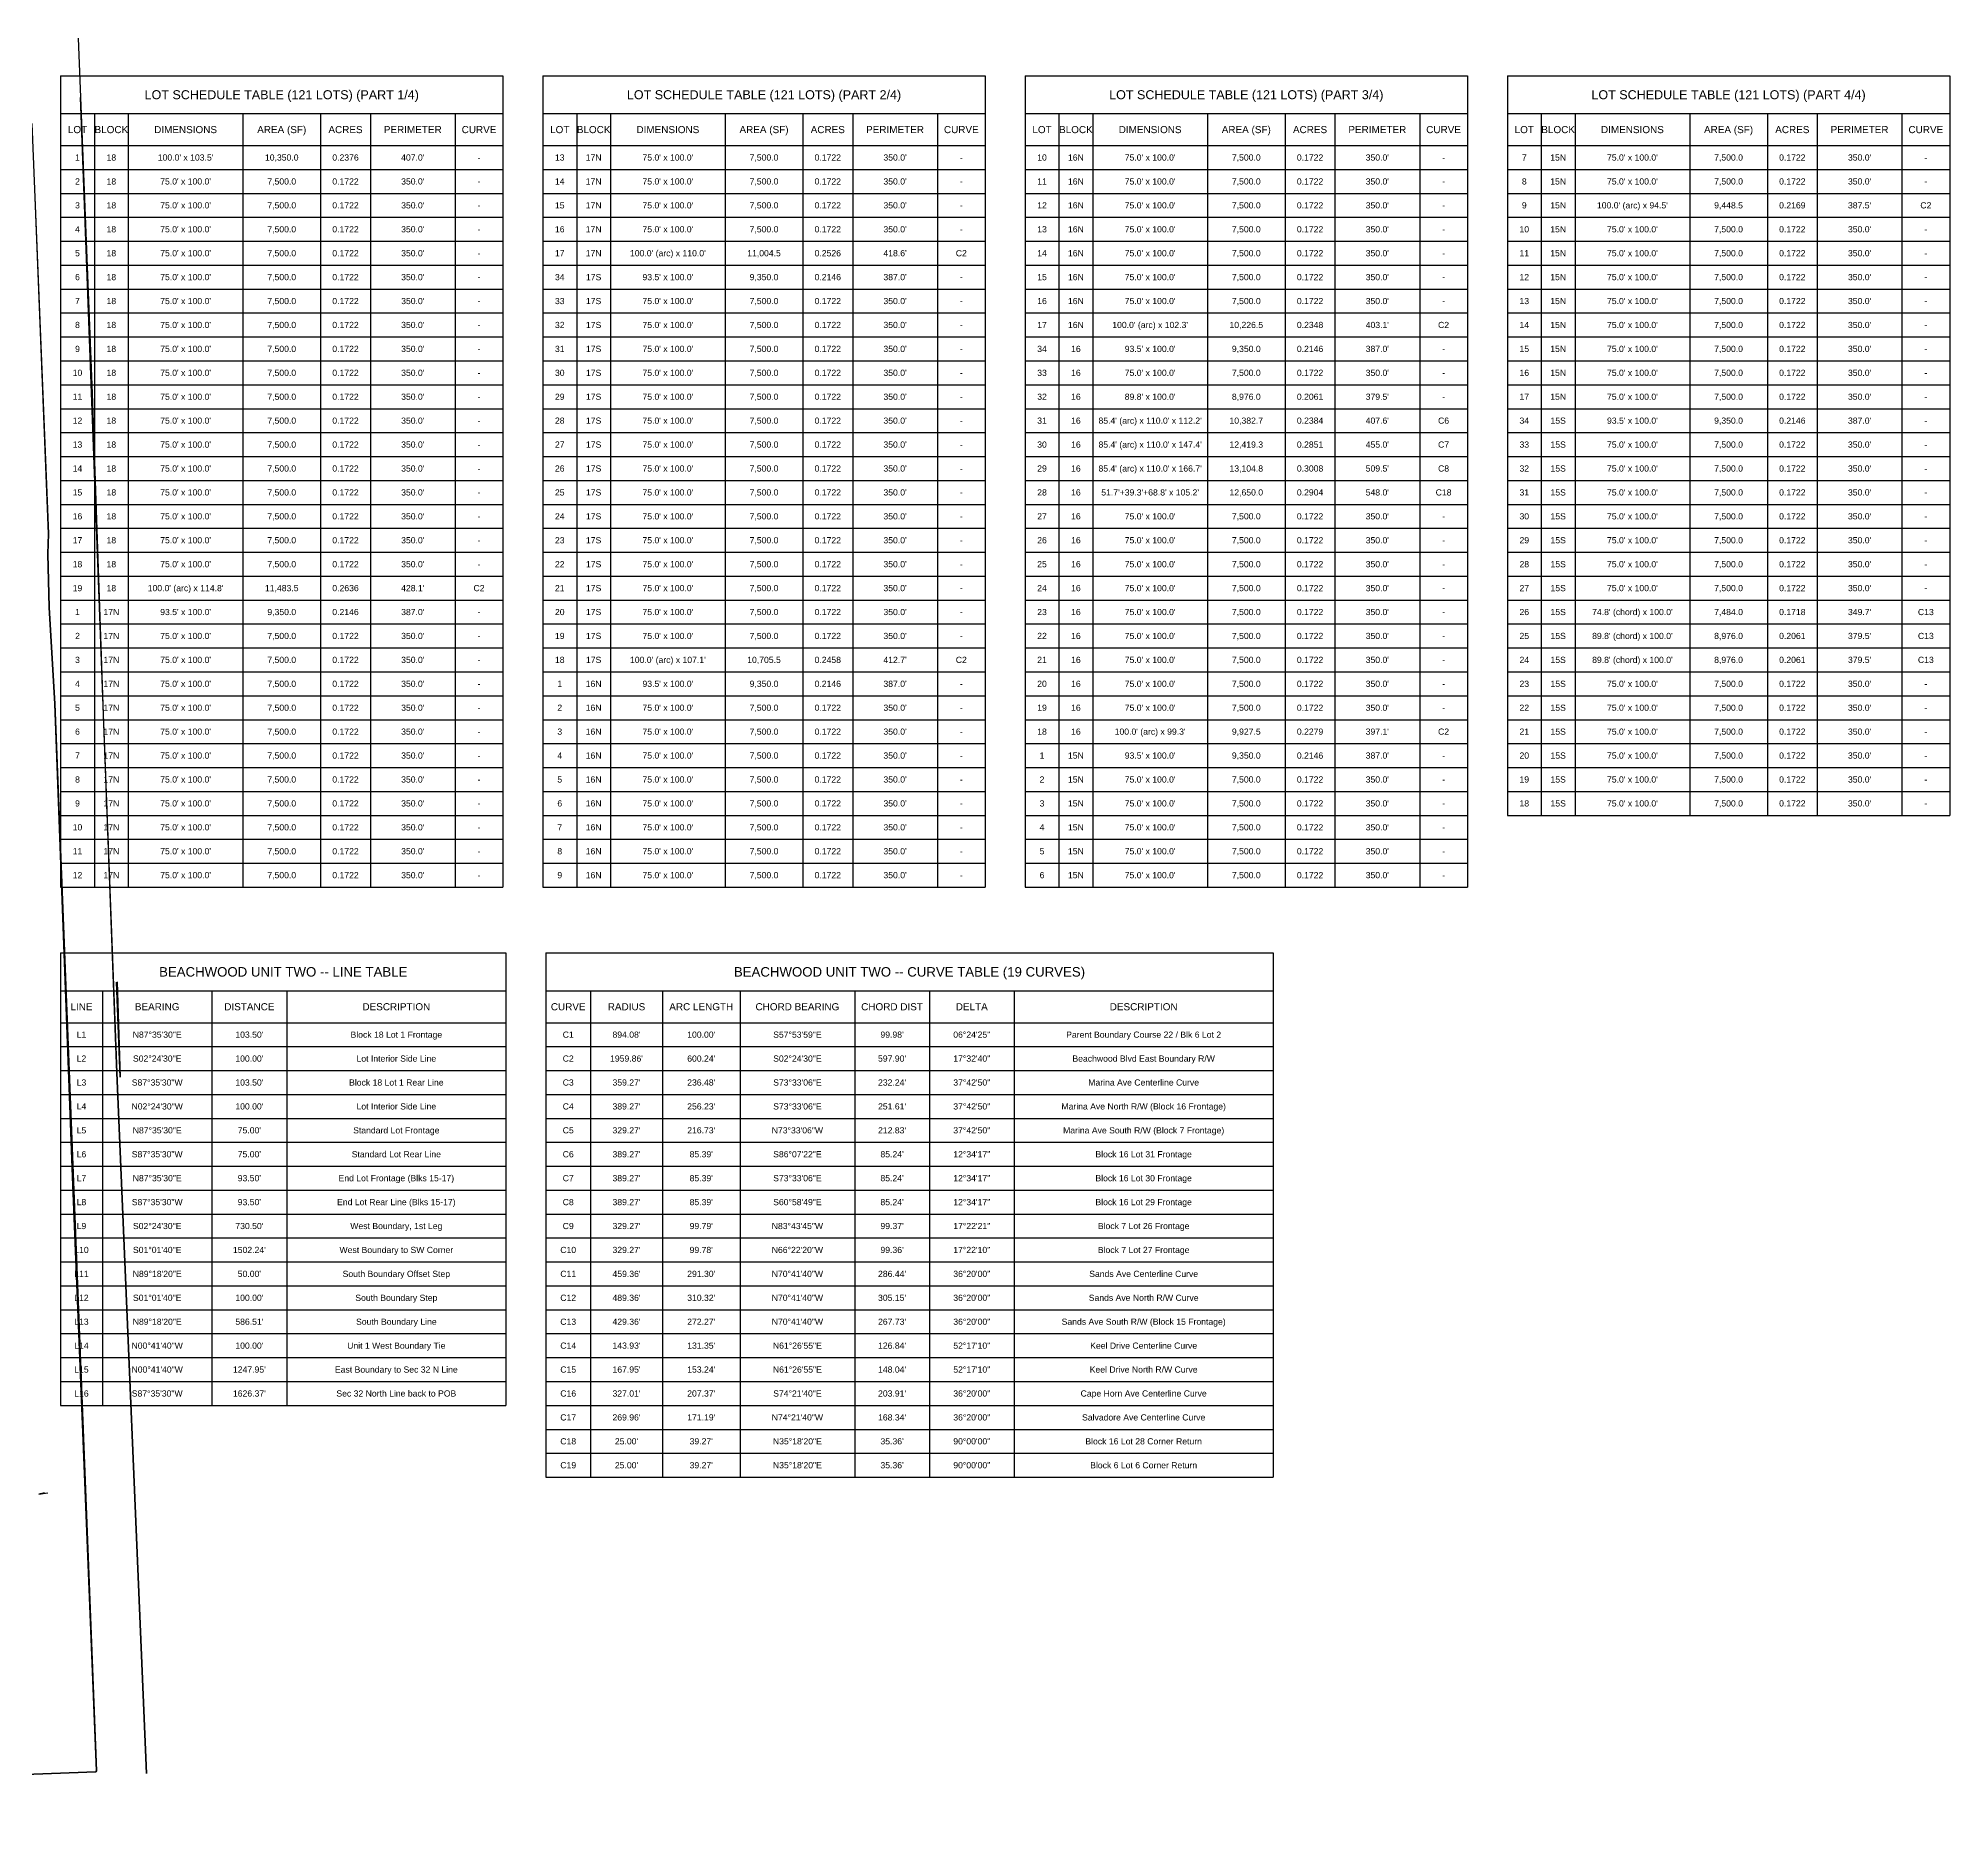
# Model space of a CAD drawing. Extents: x -824 to 3646, y -2354 to 474.
# Drawn here: x 1728 to 3646, y -1563 to 238 of the extents above; entities that cross this region are included whole.
import ezdxf
from ezdxf.enums import TextEntityAlignment as Align

# ---------------------------------------------------------------- set-up
doc = ezdxf.new("R2010")
doc.units = 0
for name, color, linetype in [('RASTER_VECTOR_LINEWORK', 5, 'CONTINUOUS'), ('TABLE_BORDER', 7, 'CONTINUOUS'), ('TABLE_HEADER', 2, 'CONTINUOUS'), ('TABLE_TEXT', 7, 'CONTINUOUS')]:
    doc.layers.add(name, color=color, linetype=linetype)
doc.styles.get("Standard").update_dxf_attribs({"font": 'Arial'})

msp = doc.modelspace()

# ---------------------------------------------------------------- linework, layer by layer
at = {"layer": 'RASTER_VECTOR_LINEWORK'}
for points in [[(1767.5941, 237.6477), (1781.8868, -118.6209), (1792.7062, -440.55), (1806.6498, -800.3325), (1836.3251, -1503.3261), (1806.6498, -800.3325), (1770.1426, 178.2767)], [(1721.2789, 152.1873), (1737.9487, -259.461), (1737.3086, -279.4819), (1738.6236, -333.4076), (1744.2749, -430.133), (1786.2193, -1500.4785), (1785.2643, -1501.5191), (161.4286, -1562.7229), (1785.2643, -1501.5191), (1786.2193, -1500.4785), (1762.1462, -904.7089), (1744.2749, -430.133), (1738.6236, -333.4076), (1737.3086, -279.4819), (1737.9487, -259.461), (1724.4698, 77.8488)], [(1806.7222, -708.8596), (1809.8361, -804.6942), (1806.2447, -709.3799)], [(1733.7718, -1221.8225), (1728.3265, -1223.0559), (1737.2642, -1221.6726)]]:
    msp.add_lwpolyline(points, dxfattribs=at)
at = {"layer": 'TABLE_BORDER'}
for p, q in [((1750, 200), (2194, 200)), ((1750, 200), (1750, -614)), ((2194, 200), (2194, -614)), ((2234, 200), (2678, 200)), ((2234, 200), (2234, -614)), ((2678, 200), (2678, -614)), ((2718, 200), (3162, 200)), ((2718, 200), (2718, -614)), ((3162, 200), (3162, -614)), ((3202, 200), (3646, 200)), ((3202, 200), (3202, -542)), ((3646, 200), (3646, -542)), ((1750, 162), (2194, 162)), ((1784, 162), (1784, 130)), ((1818, 162), (1818, 130)), ((1933, 162), (1933, 130)), ((2011, 162), (2011, 130)), ((2061, 162), (2061, 130)), ((2146, 162), (2146, 130)), ((2234, 162), (2678, 162)), ((2268, 162), (2268, 130)), ((2302, 162), (2302, 130)), ((2417, 162), (2417, 130)), ((2495, 162), (2495, 130)), ((2545, 162), (2545, 130)), ((2630, 162), (2630, 130)), ((2718, 162), (3162, 162)), ((2752, 162), (2752, 130)), ((2786, 162), (2786, 130)), ((2901, 162), (2901, 130)), ((2979, 162), (2979, 130)), ((3029, 162), (3029, 130)), ((3114, 162), (3114, 130)), ((3202, 162), (3646, 162)), ((3236, 162), (3236, 130)), ((3270, 162), (3270, 130)), ((3385, 162), (3385, 130)), ((3463, 162), (3463, 130)), ((3513, 162), (3513, 130)), ((3598, 162), (3598, 130)), ((1750, 130), (2194, 130)), ((1784, 130), (1784, -614)), ((1818, 130), (1818, -614)), ((1933, 130), (1933, -614)), ((2011, 130), (2011, -614)), ((2061, 130), (2061, -614)), ((2146, 130), (2146, -614)), ((2234, 130), (2678, 130)), ((2268, 130), (2268, -614)), ((2302, 130), (2302, -614)), ((2417, 130), (2417, -614)), ((2495, 130), (2495, -614)), ((2545, 130), (2545, -614)), ((2630, 130), (2630, -614)), ((2718, 130), (3162, 130)), ((2752, 130), (2752, -614)), ((2786, 130), (2786, -614)), ((2901, 130), (2901, -614)), ((2979, 130), (2979, -614)), ((3029, 130), (3029, -614)), ((3114, 130), (3114, -614)), ((3202, 130), (3646, 130)), ((3236, 130), (3236, -542)), ((3270, 130), (3270, -542)), ((3385, 130), (3385, -542)), ((3463, 130), (3463, -542)), ((3513, 130), (3513, -542)), ((3598, 130), (3598, -542)), ((1750, 106), (2194, 106)), ((2234, 106), (2678, 106)), ((2718, 106), (3162, 106)), ((3202, 106), (3646, 106)), ((1750, 82), (2194, 82)), ((2234, 82), (2678, 82)), ((2718, 82), (3162, 82)), ((3202, 82), (3646, 82)), ((1750, 58), (2194, 58)), ((2234, 58), (2678, 58)), ((2718, 58), (3162, 58)), ((3202, 58), (3646, 58)), ((1750, 34), (2194, 34)), ((2234, 34), (2678, 34)), ((2718, 34), (3162, 34)), ((3202, 34), (3646, 34)), ((1750, 10), (2194, 10)), ((2234, 10), (2678, 10)), ((2718, 10), (3162, 10)), ((3202, 10), (3646, 10)), ((1750, -14), (2194, -14)), ((2234, -14), (2678, -14)), ((2718, -14), (3162, -14)), ((3202, -14), (3646, -14)), ((1750, -38), (2194, -38)), ((2234, -38), (2678, -38)), ((2718, -38), (3162, -38)), ((3202, -38), (3646, -38)), ((1750, -62), (2194, -62)), ((2234, -62), (2678, -62)), ((2718, -62), (3162, -62)), ((3202, -62), (3646, -62)), ((1750, -86), (2194, -86)), ((2234, -86), (2678, -86)), ((2718, -86), (3162, -86)), ((3202, -86), (3646, -86)), ((1750, -110), (2194, -110)), ((2234, -110), (2678, -110)), ((2718, -110), (3162, -110)), ((3202, -110), (3646, -110)), ((1750, -134), (2194, -134)), ((2234, -134), (2678, -134)), ((2718, -134), (3162, -134)), ((3202, -134), (3646, -134)), ((1750, -158), (2194, -158)), ((2234, -158), (2678, -158)), ((2718, -158), (3162, -158)), ((3202, -158), (3646, -158)), ((1750, -182), (2194, -182)), ((2234, -182), (2678, -182)), ((2718, -182), (3162, -182)), ((3202, -182), (3646, -182)), ((1750, -206), (2194, -206)), ((2234, -206), (2678, -206)), ((2718, -206), (3162, -206)), ((3202, -206), (3646, -206)), ((1750, -230), (2194, -230)), ((2234, -230), (2678, -230)), ((2718, -230), (3162, -230)), ((3202, -230), (3646, -230)), ((1750, -254), (2194, -254)), ((2234, -254), (2678, -254)), ((2718, -254), (3162, -254)), ((3202, -254), (3646, -254)), ((1750, -278), (2194, -278)), ((2234, -278), (2678, -278)), ((2718, -278), (3162, -278)), ((3202, -278), (3646, -278)), ((1750, -302), (2194, -302)), ((2234, -302), (2678, -302)), ((2718, -302), (3162, -302)), ((3202, -302), (3646, -302)), ((1750, -326), (2194, -326)), ((2234, -326), (2678, -326)), ((2718, -326), (3162, -326)), ((3202, -326), (3646, -326)), ((1750, -350), (2194, -350)), ((2234, -350), (2678, -350)), ((2718, -350), (3162, -350)), ((3202, -350), (3646, -350)), ((1750, -374), (2194, -374)), ((2234, -374), (2678, -374)), ((2718, -374), (3162, -374)), ((3202, -374), (3646, -374)), ((1750, -398), (2194, -398)), ((2234, -398), (2678, -398)), ((2718, -398), (3162, -398)), ((3202, -398), (3646, -398)), ((1750, -422), (2194, -422)), ((2234, -422), (2678, -422)), ((2718, -422), (3162, -422)), ((3202, -422), (3646, -422)), ((1750, -446), (2194, -446)), ((2234, -446), (2678, -446)), ((2718, -446), (3162, -446)), ((3202, -446), (3646, -446)), ((1750, -470), (2194, -470)), ((2234, -470), (2678, -470)), ((2718, -470), (3162, -470)), ((3202, -470), (3646, -470)), ((1750, -494), (2194, -494)), ((2234, -494), (2678, -494)), ((2718, -494), (3162, -494)), ((3202, -494), (3646, -494)), ((1750, -518), (2194, -518)), ((2234, -518), (2678, -518)), ((2718, -518), (3162, -518)), ((3202, -518), (3646, -518)), ((1750, -542), (2194, -542)), ((2234, -542), (2678, -542)), ((2718, -542), (3162, -542)), ((3202, -542), (3646, -542)), ((3202, -542), (3646, -542)), ((1750, -566), (2194, -566)), ((2234, -566), (2678, -566)), ((2718, -566), (3162, -566)), ((1750, -590), (2194, -590)), ((2234, -590), (2678, -590)), ((2718, -590), (3162, -590)), ((1750, -614), (2194, -614)), ((1750, -614), (2194, -614)), ((2234, -614), (2678, -614)), ((2234, -614), (2678, -614)), ((2718, -614), (3162, -614)), ((2718, -614), (3162, -614)), ((1750, -680), (2197, -680)), ((1750, -680), (1750, -1134)), ((2197, -680), (2197, -1134)), ((2237, -680), (2967, -680)), ((2237, -680), (2237, -1206)), ((2967, -680), (2967, -1206)), ((1750, -718), (2197, -718)), ((1792, -718), (1792, -750)), ((1902, -718), (1902, -750)), ((1977, -718), (1977, -750)), ((2237, -718), (2967, -718)), ((2282, -718), (2282, -750)), ((2354, -718), (2354, -750)), ((2432, -718), (2432, -750)), ((2547, -718), (2547, -750)), ((2622, -718), (2622, -750)), ((2707, -718), (2707, -750)), ((1750, -750), (2197, -750)), ((1792, -750), (1792, -1134)), ((1902, -750), (1902, -1134)), ((1977, -750), (1977, -1134)), ((2237, -750), (2967, -750)), ((2282, -750), (2282, -1206)), ((2354, -750), (2354, -1206)), ((2432, -750), (2432, -1206)), ((2547, -750), (2547, -1206)), ((2622, -750), (2622, -1206)), ((2707, -750), (2707, -1206)), ((1750, -774), (2197, -774)), ((2237, -774), (2967, -774)), ((1750, -798), (2197, -798)), ((2237, -798), (2967, -798)), ((1750, -822), (2197, -822)), ((2237, -822), (2967, -822)), ((1750, -846), (2197, -846)), ((2237, -846), (2967, -846)), ((1750, -870), (2197, -870)), ((2237, -870), (2967, -870)), ((1750, -894), (2197, -894)), ((2237, -894), (2967, -894)), ((1750, -918), (2197, -918)), ((2237, -918), (2967, -918)), ((1750, -942), (2197, -942)), ((2237, -942), (2967, -942)), ((1750, -966), (2197, -966)), ((2237, -966), (2967, -966)), ((1750, -990), (2197, -990)), ((2237, -990), (2967, -990)), ((1750, -1014), (2197, -1014)), ((2237, -1014), (2967, -1014)), ((1750, -1038), (2197, -1038)), ((2237, -1038), (2967, -1038)), ((1750, -1062), (2197, -1062)), ((2237, -1062), (2967, -1062)), ((1750, -1086), (2197, -1086)), ((2237, -1086), (2967, -1086)), ((1750, -1110), (2197, -1110)), ((2237, -1110), (2967, -1110)), ((1750, -1134), (2197, -1134)), ((1750, -1134), (2197, -1134)), ((2237, -1134), (2967, -1134)), ((2237, -1158), (2967, -1158)), ((2237, -1182), (2967, -1182)), ((2237, -1206), (2967, -1206)), ((2237, -1206), (2967, -1206))]:
    msp.add_line(p, q, dxfattribs=at)

# ---------------------------------------------------------------- texts
at = {"layer": 'TABLE_HEADER'}
for s, height, p in [('LOT SCHEDULE TABLE (121 LOTS) (PART 1/4)', 9, (1972, 181)), ('LOT SCHEDULE TABLE (121 LOTS) (PART 2/4)', 9, (2456, 181)), ('LOT SCHEDULE TABLE (121 LOTS) (PART 3/4)', 9, (2940, 181)), ('LOT SCHEDULE TABLE (121 LOTS) (PART 4/4)', 9, (3424, 181)), ('LOT', 7.13, (1767, 146)), ('BLOCK', 7.13, (1801, 146)), ('DIMENSIONS', 7.13, (1875.5, 146)), ('AREA (SF)', 7.13, (1972, 146)), ('ACRES', 7.13, (2036, 146)), ('PERIMETER', 7.13, (2103.5, 146)), ('CURVE', 7.13, (2170, 146)), ('LOT', 7.13, (2251, 146)), ('BLOCK', 7.13, (2285, 146)), ('DIMENSIONS', 7.13, (2359.5, 146)), ('AREA (SF)', 7.13, (2456, 146)), ('ACRES', 7.13, (2520, 146)), ('PERIMETER', 7.13, (2587.5, 146)), ('CURVE', 7.13, (2654, 146)), ('LOT', 7.13, (2735, 146)), ('BLOCK', 7.13, (2769, 146)), ('DIMENSIONS', 7.13, (2843.5, 146)), ('AREA (SF)', 7.13, (2940, 146)), ('ACRES', 7.13, (3004, 146)), ('PERIMETER', 7.13, (3071.5, 146)), ('CURVE', 7.13, (3138, 146)), ('LOT', 7.13, (3219, 146)), ('BLOCK', 7.13, (3253, 146)), ('DIMENSIONS', 7.13, (3327.5, 146)), ('AREA (SF)', 7.13, (3424, 146)), ('ACRES', 7.13, (3488, 146)), ('PERIMETER', 7.13, (3555.5, 146)), ('CURVE', 7.13, (3622, 146)), ('BEACHWOOD UNIT TWO -- LINE TABLE', 9.5, (1973.5, -699)), ('BEACHWOOD UNIT TWO -- CURVE TABLE (19 CURVES)', 9.5, (2602, -699)), ('LINE', 7.13, (1771, -734)), ('BEARING', 7.13, (1847, -734)), ('DISTANCE', 7.13, (1939.5, -734)), ('DESCRIPTION', 7.13, (2087, -734)), ('CURVE', 7.13, (2259.5, -734)), ('RADIUS', 7.13, (2318, -734)), ('ARC LENGTH', 7.13, (2393, -734)), ('CHORD BEARING', 7.13, (2489.5, -734)), ('CHORD DIST', 7.13, (2584.5, -734)), ('DELTA', 7.13, (2664.5, -734)), ('DESCRIPTION', 7.13, (2837, -734))]:
    msp.add_text(s, height=height, dxfattribs=at).set_placement(p, align=Align.MIDDLE_CENTER)
at = {"layer": 'TABLE_TEXT'}
for s, p in [('1', (1767, 118)), ('18', (1801, 118)), ("100.0' x 103.5'", (1875.5, 118)), ('10,350.0', (1972, 118)), ('0.2376', (2036, 118)), ("407.0'", (2103.5, 118)), ('-', (2170, 118)), ('13', (2251, 118)), ('17N', (2285, 118)), ("75.0' x 100.0'", (2359.5, 118)), ('7,500.0', (2456, 118)), ('0.1722', (2520, 118)), ("350.0'", (2587.5, 118)), ('-', (2654, 118)), ('10', (2735, 118)), ('16N', (2769, 118)), ("75.0' x 100.0'", (2843.5, 118)), ('7,500.0', (2940, 118)), ('0.1722', (3004, 118)), ("350.0'", (3071.5, 118)), ('-', (3138, 118)), ('7', (3219, 118)), ('15N', (3253, 118)), ("75.0' x 100.0'", (3327.5, 118)), ('7,500.0', (3424, 118)), ('0.1722', (3488, 118)), ("350.0'", (3555.5, 118)), ('-', (3622, 118)), ('2', (1767, 94)), ('18', (1801, 94)), ("75.0' x 100.0'", (1875.5, 94)), ('7,500.0', (1972, 94)), ('0.1722', (2036, 94)), ("350.0'", (2103.5, 94)), ('14', (2251, 94)), ('17N', (2285, 94)), ("75.0' x 100.0'", (2359.5, 94)), ('7,500.0', (2456, 94)), ('0.1722', (2520, 94)), ("350.0'", (2587.5, 94)), ('11', (2735, 94)), ('16N', (2769, 94)), ("75.0' x 100.0'", (2843.5, 94)), ('7,500.0', (2940, 94)), ('0.1722', (3004, 94)), ("350.0'", (3071.5, 94)), ('8', (3219, 94)), ('15N', (3253, 94)), ("75.0' x 100.0'", (3327.5, 94)), ('7,500.0', (3424, 94)), ('0.1722', (3488, 94)), ("350.0'", (3555.5, 94)), ('-', (2170, 94)), ('-', (2654, 94)), ('-', (3138, 94)), ('-', (3622, 94)), ('3', (1767, 70)), ('18', (1801, 70)), ("75.0' x 100.0'", (1875.5, 70)), ('7,500.0', (1972, 70)), ('0.1722', (2036, 70)), ("350.0'", (2103.5, 70)), ('-', (2170, 70)), ('15', (2251, 70)), ('17N', (2285, 70)), ("75.0' x 100.0'", (2359.5, 70)), ('7,500.0', (2456, 70)), ('0.1722', (2520, 70)), ("350.0'", (2587.5, 70)), ('-', (2654, 70)), ('12', (2735, 70)), ('16N', (2769, 70)), ("75.0' x 100.0'", (2843.5, 70)), ('7,500.0', (2940, 70)), ('0.1722', (3004, 70)), ("350.0'", (3071.5, 70)), ('-', (3138, 70)), ('9', (3219, 70)), ('15N', (3253, 70)), ("100.0' (arc) x 94.5'", (3327.5, 70)), ('9,448.5', (3424, 70)), ('0.2169', (3488, 70)), ("387.5'", (3555.5, 70)), ('C2', (3622, 70)), ('4', (1767, 46)), ('18', (1801, 46)), ("75.0' x 100.0'", (1875.5, 46)), ('7,500.0', (1972, 46)), ('0.1722', (2036, 46)), ("350.0'", (2103.5, 46)), ('-', (2170, 46)), ('16', (2251, 46)), ('17N', (2285, 46)), ("75.0' x 100.0'", (2359.5, 46)), ('7,500.0', (2456, 46)), ('0.1722', (2520, 46)), ("350.0'", (2587.5, 46)), ('-', (2654, 46)), ('13', (2735, 46)), ('16N', (2769, 46)), ("75.0' x 100.0'", (2843.5, 46)), ('7,500.0', (2940, 46)), ('0.1722', (3004, 46)), ("350.0'", (3071.5, 46)), ('-', (3138, 46)), ('10', (3219, 46)), ('15N', (3253, 46)), ("75.0' x 100.0'", (3327.5, 46)), ('7,500.0', (3424, 46)), ('0.1722', (3488, 46)), ("350.0'", (3555.5, 46)), ('-', (3622, 46)), ('5', (1767, 22)), ('18', (1801, 22)), ("75.0' x 100.0'", (1875.5, 22)), ('7,500.0', (1972, 22)), ('0.1722', (2036, 22)), ("350.0'", (2103.5, 22)), ('-', (2170, 22)), ('17', (2251, 22)), ('17N', (2285, 22)), ("100.0' (arc) x 110.0'", (2359.5, 22)), ('11,004.5', (2456, 22)), ('0.2526', (2520, 22)), ("418.6'", (2587.5, 22)), ('C2', (2654, 22)), ('14', (2735, 22)), ('16N', (2769, 22)), ("75.0' x 100.0'", (2843.5, 22)), ('7,500.0', (2940, 22)), ('0.1722', (3004, 22)), ("350.0'", (3071.5, 22)), ('-', (3138, 22)), ('11', (3219, 22)), ('15N', (3253, 22)), ("75.0' x 100.0'", (3327.5, 22)), ('7,500.0', (3424, 22)), ('0.1722', (3488, 22)), ("350.0'", (3555.5, 22)), ('-', (3622, 22)), ('6', (1767, -2)), ('18', (1801, -2)), ("75.0' x 100.0'", (1875.5, -2)), ('7,500.0', (1972, -2)), ('0.1722', (2036, -2)), ("350.0'", (2103.5, -2)), ('34', (2251, -2)), ('17S', (2285, -2)), ("93.5' x 100.0'", (2359.5, -2)), ('9,350.0', (2456, -2)), ('0.2146', (2520, -2)), ("387.0'", (2587.5, -2)), ('15', (2735, -2)), ('16N', (2769, -2)), ("75.0' x 100.0'", (2843.5, -2)), ('7,500.0', (2940, -2)), ('0.1722', (3004, -2)), ("350.0'", (3071.5, -2)), ('12', (3219, -2)), ('15N', (3253, -2)), ("75.0' x 100.0'", (3327.5, -2)), ('7,500.0', (3424, -2)), ('0.1722', (3488, -2)), ("350.0'", (3555.5, -2)), ('-', (2170, -2)), ('-', (2654, -2)), ('-', (3138, -2)), ('-', (3622, -2)), ('7', (1767, -26)), ('18', (1801, -26)), ("75.0' x 100.0'", (1875.5, -26)), ('7,500.0', (1972, -26)), ('0.1722', (2036, -26)), ("350.0'", (2103.5, -26)), ('-', (2170, -26)), ('33', (2251, -26)), ('17S', (2285, -26)), ("75.0' x 100.0'", (2359.5, -26)), ('7,500.0', (2456, -26)), ('0.1722', (2520, -26)), ("350.0'", (2587.5, -26)), ('-', (2654, -26)), ('16', (2735, -26)), ('16N', (2769, -26)), ("75.0' x 100.0'", (2843.5, -26)), ('7,500.0', (2940, -26)), ('0.1722', (3004, -26)), ("350.0'", (3071.5, -26)), ('-', (3138, -26)), ('13', (3219, -26)), ('15N', (3253, -26)), ("75.0' x 100.0'", (3327.5, -26)), ('7,500.0', (3424, -26)), ('0.1722', (3488, -26)), ("350.0'", (3555.5, -26)), ('-', (3622, -26)), ('8', (1767, -50)), ('18', (1801, -50)), ("75.0' x 100.0'", (1875.5, -50)), ('7,500.0', (1972, -50)), ('0.1722', (2036, -50)), ("350.0'", (2103.5, -50)), ('-', (2170, -50)), ('32', (2251, -50)), ('17S', (2285, -50)), ("75.0' x 100.0'", (2359.5, -50)), ('7,500.0', (2456, -50)), ('0.1722', (2520, -50)), ("350.0'", (2587.5, -50)), ('-', (2654, -50)), ('17', (2735, -50)), ('16N', (2769, -50)), ("100.0' (arc) x 102.3'", (2843.5, -50)), ('10,226.5', (2940, -50)), ('0.2348', (3004, -50)), ("403.1'", (3071.5, -50)), ('C2', (3138, -50)), ('14', (3219, -50)), ('15N', (3253, -50)), ("75.0' x 100.0'", (3327.5, -50)), ('7,500.0', (3424, -50)), ('0.1722', (3488, -50)), ("350.0'", (3555.5, -50)), ('-', (3622, -50)), ('9', (1767, -74)), ('18', (1801, -74)), ("75.0' x 100.0'", (1875.5, -74)), ('7,500.0', (1972, -74)), ('0.1722', (2036, -74)), ("350.0'", (2103.5, -74)), ('-', (2170, -74)), ('31', (2251, -74)), ('17S', (2285, -74)), ("75.0' x 100.0'", (2359.5, -74)), ('7,500.0', (2456, -74)), ('0.1722', (2520, -74)), ("350.0'", (2587.5, -74)), ('-', (2654, -74)), ('34', (2735, -74)), ('16', (2769, -74)), ("93.5' x 100.0'", (2843.5, -74)), ('9,350.0', (2940, -74)), ('0.2146', (3004, -74)), ("387.0'", (3071.5, -74)), ('-', (3138, -74)), ('15', (3219, -74)), ('15N', (3253, -74)), ("75.0' x 100.0'", (3327.5, -74)), ('7,500.0', (3424, -74)), ('0.1722', (3488, -74)), ("350.0'", (3555.5, -74)), ('-', (3622, -74)), ('10', (1767, -98)), ('18', (1801, -98)), ("75.0' x 100.0'", (1875.5, -98)), ('7,500.0', (1972, -98)), ('0.1722', (2036, -98)), ("350.0'", (2103.5, -98)), ('30', (2251, -98)), ('17S', (2285, -98)), ("75.0' x 100.0'", (2359.5, -98)), ('7,500.0', (2456, -98)), ('0.1722', (2520, -98)), ("350.0'", (2587.5, -98)), ('33', (2735, -98)), ('16', (2769, -98)), ("75.0' x 100.0'", (2843.5, -98)), ('7,500.0', (2940, -98)), ('0.1722', (3004, -98)), ("350.0'", (3071.5, -98)), ('16', (3219, -98)), ('15N', (3253, -98)), ("75.0' x 100.0'", (3327.5, -98)), ('7,500.0', (3424, -98)), ('0.1722', (3488, -98)), ("350.0'", (3555.5, -98)), ('-', (2170, -98)), ('-', (2654, -98)), ('-', (3138, -98)), ('-', (3622, -98)), ('11', (1767, -122)), ('18', (1801, -122)), ("75.0' x 100.0'", (1875.5, -122)), ('7,500.0', (1972, -122)), ('0.1722', (2036, -122)), ("350.0'", (2103.5, -122)), ('-', (2170, -122)), ('29', (2251, -122)), ('17S', (2285, -122)), ("75.0' x 100.0'", (2359.5, -122)), ('7,500.0', (2456, -122)), ('0.1722', (2520, -122)), ("350.0'", (2587.5, -122)), ('-', (2654, -122)), ('32', (2735, -122)), ('16', (2769, -122)), ("89.8' x 100.0'", (2843.5, -122)), ('8,976.0', (2940, -122)), ('0.2061', (3004, -122)), ("379.5'", (3071.5, -122)), ('-', (3138, -122)), ('17', (3219, -122)), ('15N', (3253, -122)), ("75.0' x 100.0'", (3327.5, -122)), ('7,500.0', (3424, -122)), ('0.1722', (3488, -122)), ("350.0'", (3555.5, -122)), ('-', (3622, -122)), ('12', (1767, -146)), ('18', (1801, -146)), ("75.0' x 100.0'", (1875.5, -146)), ('7,500.0', (1972, -146)), ('0.1722', (2036, -146)), ("350.0'", (2103.5, -146)), ('-', (2170, -146)), ('28', (2251, -146)), ('17S', (2285, -146)), ("75.0' x 100.0'", (2359.5, -146)), ('7,500.0', (2456, -146)), ('0.1722', (2520, -146)), ("350.0'", (2587.5, -146)), ('-', (2654, -146)), ('31', (2735, -146)), ('16', (2769, -146)), ("85.4' (arc) x 110.0' x 112.2'", (2843.5, -146)), ('10,382.7', (2940, -146)), ('0.2384', (3004, -146)), ("407.6'", (3071.5, -146)), ('C6', (3138, -146)), ('34', (3219, -146)), ('15S', (3253, -146)), ("93.5' x 100.0'", (3327.5, -146)), ('9,350.0', (3424, -146)), ('0.2146', (3488, -146)), ("387.0'", (3555.5, -146)), ('-', (3622, -146)), ('13', (1767, -170)), ('18', (1801, -170)), ("75.0' x 100.0'", (1875.5, -170)), ('7,500.0', (1972, -170)), ('0.1722', (2036, -170)), ("350.0'", (2103.5, -170)), ('-', (2170, -170)), ('27', (2251, -170)), ('17S', (2285, -170)), ("75.0' x 100.0'", (2359.5, -170)), ('7,500.0', (2456, -170)), ('0.1722', (2520, -170)), ("350.0'", (2587.5, -170)), ('-', (2654, -170)), ('30', (2735, -170)), ('16', (2769, -170)), ("85.4' (arc) x 110.0' x 147.4'", (2843.5, -170)), ('12,419.3', (2940, -170)), ('0.2851', (3004, -170)), ("455.0'", (3071.5, -170)), ('C7', (3138, -170)), ('33', (3219, -170)), ('15S', (3253, -170)), ("75.0' x 100.0'", (3327.5, -170)), ('7,500.0', (3424, -170)), ('0.1722', (3488, -170)), ("350.0'", (3555.5, -170)), ('-', (3622, -170)), ('14', (1767, -194)), ('18', (1801, -194)), ("75.0' x 100.0'", (1875.5, -194)), ('7,500.0', (1972, -194)), ('0.1722', (2036, -194)), ("350.0'", (2103.5, -194)), ('26', (2251, -194)), ('17S', (2285, -194)), ("75.0' x 100.0'", (2359.5, -194)), ('7,500.0', (2456, -194)), ('0.1722', (2520, -194)), ("350.0'", (2587.5, -194)), ('29', (2735, -194)), ('16', (2769, -194)), ("85.4' (arc) x 110.0' x 166.7'", (2843.5, -194)), ('13,104.8', (2940, -194)), ('0.3008', (3004, -194)), ("509.5'", (3071.5, -194)), ('C8', (3138, -194)), ('32', (3219, -194)), ('15S', (3253, -194)), ("75.0' x 100.0'", (3327.5, -194)), ('7,500.0', (3424, -194)), ('0.1722', (3488, -194)), ("350.0'", (3555.5, -194)), ('-', (2170, -194)), ('-', (2654, -194)), ('-', (3622, -194)), ('15', (1767, -218)), ('18', (1801, -218)), ("75.0' x 100.0'", (1875.5, -218)), ('7,500.0', (1972, -218)), ('0.1722', (2036, -218)), ("350.0'", (2103.5, -218)), ('-', (2170, -218)), ('25', (2251, -218)), ('17S', (2285, -218)), ("75.0' x 100.0'", (2359.5, -218)), ('7,500.0', (2456, -218)), ('0.1722', (2520, -218)), ("350.0'", (2587.5, -218)), ('-', (2654, -218)), ('28', (2735, -218)), ('16', (2769, -218)), ("51.7'+39.3'+68.8' x 105.2'", (2843.5, -218)), ('12,650.0', (2940, -218)), ('0.2904', (3004, -218)), ("548.0'", (3071.5, -218)), ('C18', (3138, -218)), ('31', (3219, -218)), ('15S', (3253, -218)), ("75.0' x 100.0'", (3327.5, -218)), ('7,500.0', (3424, -218)), ('0.1722', (3488, -218)), ("350.0'", (3555.5, -218)), ('-', (3622, -218)), ('16', (1767, -242)), ('18', (1801, -242)), ("75.0' x 100.0'", (1875.5, -242)), ('7,500.0', (1972, -242)), ('0.1722', (2036, -242)), ("350.0'", (2103.5, -242)), ('-', (2170, -242)), ('24', (2251, -242)), ('17S', (2285, -242)), ("75.0' x 100.0'", (2359.5, -242)), ('7,500.0', (2456, -242)), ('0.1722', (2520, -242)), ("350.0'", (2587.5, -242)), ('-', (2654, -242)), ('27', (2735, -242)), ('16', (2769, -242)), ("75.0' x 100.0'", (2843.5, -242)), ('7,500.0', (2940, -242)), ('0.1722', (3004, -242)), ("350.0'", (3071.5, -242)), ('-', (3138, -242)), ('30', (3219, -242)), ('15S', (3253, -242)), ("75.0' x 100.0'", (3327.5, -242)), ('7,500.0', (3424, -242)), ('0.1722', (3488, -242)), ("350.0'", (3555.5, -242)), ('-', (3622, -242)), ('17', (1767, -266)), ('18', (1801, -266)), ("75.0' x 100.0'", (1875.5, -266)), ('7,500.0', (1972, -266)), ('0.1722', (2036, -266)), ("350.0'", (2103.5, -266)), ('-', (2170, -266)), ('23', (2251, -266)), ('17S', (2285, -266)), ("75.0' x 100.0'", (2359.5, -266)), ('7,500.0', (2456, -266)), ('0.1722', (2520, -266)), ("350.0'", (2587.5, -266)), ('-', (2654, -266)), ('26', (2735, -266)), ('16', (2769, -266)), ("75.0' x 100.0'", (2843.5, -266)), ('7,500.0', (2940, -266)), ('0.1722', (3004, -266)), ("350.0'", (3071.5, -266)), ('-', (3138, -266)), ('29', (3219, -266)), ('15S', (3253, -266)), ("75.0' x 100.0'", (3327.5, -266)), ('7,500.0', (3424, -266)), ('0.1722', (3488, -266)), ("350.0'", (3555.5, -266)), ('-', (3622, -266)), ('18', (1767, -290)), ('18', (1801, -290)), ("75.0' x 100.0'", (1875.5, -290)), ('7,500.0', (1972, -290)), ('0.1722', (2036, -290)), ("350.0'", (2103.5, -290)), ('22', (2251, -290)), ('17S', (2285, -290)), ("75.0' x 100.0'", (2359.5, -290)), ('7,500.0', (2456, -290)), ('0.1722', (2520, -290)), ("350.0'", (2587.5, -290)), ('25', (2735, -290)), ('16', (2769, -290)), ("75.0' x 100.0'", (2843.5, -290)), ('7,500.0', (2940, -290)), ('0.1722', (3004, -290)), ("350.0'", (3071.5, -290)), ('28', (3219, -290)), ('15S', (3253, -290)), ("75.0' x 100.0'", (3327.5, -290)), ('7,500.0', (3424, -290)), ('0.1722', (3488, -290)), ("350.0'", (3555.5, -290)), ('-', (2170, -290)), ('-', (2654, -290)), ('-', (3138, -290)), ('-', (3622, -290)), ('19', (1767, -314)), ('18', (1801, -314)), ("100.0' (arc) x 114.8'", (1875.5, -314)), ('11,483.5', (1972, -314)), ('0.2636', (2036, -314)), ("428.1'", (2103.5, -314)), ('C2', (2170, -314)), ('21', (2251, -314)), ('17S', (2285, -314)), ("75.0' x 100.0'", (2359.5, -314)), ('7,500.0', (2456, -314)), ('0.1722', (2520, -314)), ("350.0'", (2587.5, -314)), ('-', (2654, -314)), ('24', (2735, -314)), ('16', (2769, -314)), ("75.0' x 100.0'", (2843.5, -314)), ('7,500.0', (2940, -314)), ('0.1722', (3004, -314)), ("350.0'", (3071.5, -314)), ('-', (3138, -314)), ('27', (3219, -314)), ('15S', (3253, -314)), ("75.0' x 100.0'", (3327.5, -314)), ('7,500.0', (3424, -314)), ('0.1722', (3488, -314)), ("350.0'", (3555.5, -314)), ('-', (3622, -314)), ('1', (1767, -338)), ('17N', (1801, -338)), ("93.5' x 100.0'", (1875.5, -338)), ('9,350.0', (1972, -338)), ('0.2146', (2036, -338)), ("387.0'", (2103.5, -338)), ('-', (2170, -338)), ('20', (2251, -338)), ('17S', (2285, -338)), ("75.0' x 100.0'", (2359.5, -338)), ('7,500.0', (2456, -338)), ('0.1722', (2520, -338)), ("350.0'", (2587.5, -338)), ('-', (2654, -338)), ('23', (2735, -338)), ('16', (2769, -338)), ("75.0' x 100.0'", (2843.5, -338)), ('7,500.0', (2940, -338)), ('0.1722', (3004, -338)), ("350.0'", (3071.5, -338)), ('-', (3138, -338)), ('26', (3219, -338)), ('15S', (3253, -338)), ("74.8' (chord) x 100.0'", (3327.5, -338)), ('7,484.0', (3424, -338)), ('0.1718', (3488, -338)), ("349.7'", (3555.5, -338)), ('C13', (3622, -338)), ('2', (1767, -362)), ('17N', (1801, -362)), ("75.0' x 100.0'", (1875.5, -362)), ('7,500.0', (1972, -362)), ('0.1722', (2036, -362)), ("350.0'", (2103.5, -362)), ('-', (2170, -362)), ('19', (2251, -362)), ('17S', (2285, -362)), ("75.0' x 100.0'", (2359.5, -362)), ('7,500.0', (2456, -362)), ('0.1722', (2520, -362)), ("350.0'", (2587.5, -362)), ('-', (2654, -362)), ('22', (2735, -362)), ('16', (2769, -362)), ("75.0' x 100.0'", (2843.5, -362)), ('7,500.0', (2940, -362)), ('0.1722', (3004, -362)), ("350.0'", (3071.5, -362)), ('-', (3138, -362)), ('25', (3219, -362)), ('15S', (3253, -362)), ("89.8' (chord) x 100.0'", (3327.5, -362)), ('8,976.0', (3424, -362)), ('0.2061', (3488, -362)), ("379.5'", (3555.5, -362)), ('C13', (3622, -362)), ('3', (1767, -386)), ('17N', (1801, -386)), ("75.0' x 100.0'", (1875.5, -386)), ('7,500.0', (1972, -386)), ('0.1722', (2036, -386)), ("350.0'", (2103.5, -386)), ('18', (2251, -386)), ('17S', (2285, -386)), ("100.0' (arc) x 107.1'", (2359.5, -386)), ('10,705.5', (2456, -386)), ('0.2458', (2520, -386)), ("412.7'", (2587.5, -386)), ('C2', (2654, -386)), ('21', (2735, -386)), ('16', (2769, -386)), ("75.0' x 100.0'", (2843.5, -386)), ('7,500.0', (2940, -386)), ('0.1722', (3004, -386)), ("350.0'", (3071.5, -386)), ('24', (3219, -386)), ('15S', (3253, -386)), ("89.8' (chord) x 100.0'", (3327.5, -386)), ('8,976.0', (3424, -386)), ('0.2061', (3488, -386)), ("379.5'", (3555.5, -386)), ('C13', (3622, -386)), ('-', (2170, -386)), ('-', (3138, -386)), ('4', (1767, -410)), ('17N', (1801, -410)), ("75.0' x 100.0'", (1875.5, -410)), ('7,500.0', (1972, -410)), ('0.1722', (2036, -410)), ("350.0'", (2103.5, -410)), ('-', (2170, -410)), ('1', (2251, -410)), ('16N', (2285, -410)), ("93.5' x 100.0'", (2359.5, -410)), ('9,350.0', (2456, -410)), ('0.2146', (2520, -410)), ("387.0'", (2587.5, -410)), ('-', (2654, -410)), ('20', (2735, -410)), ('16', (2769, -410)), ("75.0' x 100.0'", (2843.5, -410)), ('7,500.0', (2940, -410)), ('0.1722', (3004, -410)), ("350.0'", (3071.5, -410)), ('-', (3138, -410)), ('23', (3219, -410)), ('15S', (3253, -410)), ("75.0' x 100.0'", (3327.5, -410)), ('7,500.0', (3424, -410)), ('0.1722', (3488, -410)), ("350.0'", (3555.5, -410)), ('-', (3622, -410)), ('5', (1767, -434)), ('17N', (1801, -434)), ("75.0' x 100.0'", (1875.5, -434)), ('7,500.0', (1972, -434)), ('0.1722', (2036, -434)), ("350.0'", (2103.5, -434)), ('-', (2170, -434)), ('2', (2251, -434)), ('16N', (2285, -434)), ("75.0' x 100.0'", (2359.5, -434)), ('7,500.0', (2456, -434)), ('0.1722', (2520, -434)), ("350.0'", (2587.5, -434)), ('-', (2654, -434)), ('19', (2735, -434)), ('16', (2769, -434)), ("75.0' x 100.0'", (2843.5, -434)), ('7,500.0', (2940, -434)), ('0.1722', (3004, -434)), ("350.0'", (3071.5, -434)), ('-', (3138, -434)), ('22', (3219, -434)), ('15S', (3253, -434)), ("75.0' x 100.0'", (3327.5, -434)), ('7,500.0', (3424, -434)), ('0.1722', (3488, -434)), ("350.0'", (3555.5, -434)), ('-', (3622, -434)), ('6', (1767, -458)), ('17N', (1801, -458)), ("75.0' x 100.0'", (1875.5, -458)), ('7,500.0', (1972, -458)), ('0.1722', (2036, -458)), ("350.0'", (2103.5, -458)), ('-', (2170, -458)), ('3', (2251, -458)), ('16N', (2285, -458)), ("75.0' x 100.0'", (2359.5, -458)), ('7,500.0', (2456, -458)), ('0.1722', (2520, -458)), ("350.0'", (2587.5, -458)), ('-', (2654, -458)), ('18', (2735, -458)), ('16', (2769, -458)), ("100.0' (arc) x 99.3'", (2843.5, -458)), ('9,927.5', (2940, -458)), ('0.2279', (3004, -458)), ("397.1'", (3071.5, -458)), ('C2', (3138, -458)), ('21', (3219, -458)), ('15S', (3253, -458)), ("75.0' x 100.0'", (3327.5, -458)), ('7,500.0', (3424, -458)), ('0.1722', (3488, -458)), ("350.0'", (3555.5, -458)), ('-', (3622, -458)), ('7', (1767, -482)), ('17N', (1801, -482)), ("75.0' x 100.0'", (1875.5, -482)), ('7,500.0', (1972, -482)), ('0.1722', (2036, -482)), ("350.0'", (2103.5, -482)), ('4', (2251, -482)), ('16N', (2285, -482)), ("75.0' x 100.0'", (2359.5, -482)), ('7,500.0', (2456, -482)), ('0.1722', (2520, -482)), ("350.0'", (2587.5, -482)), ('1', (2735, -482)), ('15N', (2769, -482)), ("93.5' x 100.0'", (2843.5, -482)), ('9,350.0', (2940, -482)), ('0.2146', (3004, -482)), ("387.0'", (3071.5, -482)), ('20', (3219, -482)), ('15S', (3253, -482)), ("75.0' x 100.0'", (3327.5, -482)), ('7,500.0', (3424, -482)), ('0.1722', (3488, -482)), ("350.0'", (3555.5, -482)), ('-', (2170, -482)), ('-', (2654, -482)), ('-', (3138, -482)), ('-', (3622, -482)), ('8', (1767, -506)), ('17N', (1801, -506)), ("75.0' x 100.0'", (1875.5, -506)), ('7,500.0', (1972, -506)), ('0.1722', (2036, -506)), ("350.0'", (2103.5, -506)), ('-', (2170, -506)), ('5', (2251, -506)), ('16N', (2285, -506)), ("75.0' x 100.0'", (2359.5, -506)), ('7,500.0', (2456, -506)), ('0.1722', (2520, -506)), ("350.0'", (2587.5, -506)), ('-', (2654, -506)), ('2', (2735, -506)), ('15N', (2769, -506)), ("75.0' x 100.0'", (2843.5, -506)), ('7,500.0', (2940, -506)), ('0.1722', (3004, -506)), ("350.0'", (3071.5, -506)), ('-', (3138, -506)), ('19', (3219, -506)), ('15S', (3253, -506)), ("75.0' x 100.0'", (3327.5, -506)), ('7,500.0', (3424, -506)), ('0.1722', (3488, -506)), ("350.0'", (3555.5, -506)), ('-', (3622, -506)), ('9', (1767, -530)), ('17N', (1801, -530)), ("75.0' x 100.0'", (1875.5, -530)), ('7,500.0', (1972, -530)), ('0.1722', (2036, -530)), ("350.0'", (2103.5, -530)), ('-', (2170, -530)), ('6', (2251, -530)), ('16N', (2285, -530)), ("75.0' x 100.0'", (2359.5, -530)), ('7,500.0', (2456, -530)), ('0.1722', (2520, -530)), ("350.0'", (2587.5, -530)), ('-', (2654, -530)), ('3', (2735, -530)), ('15N', (2769, -530)), ("75.0' x 100.0'", (2843.5, -530)), ('7,500.0', (2940, -530)), ('0.1722', (3004, -530)), ("350.0'", (3071.5, -530)), ('-', (3138, -530)), ('18', (3219, -530)), ('15S', (3253, -530)), ("75.0' x 100.0'", (3327.5, -530)), ('7,500.0', (3424, -530)), ('0.1722', (3488, -530)), ("350.0'", (3555.5, -530)), ('-', (3622, -530)), ('10', (1767, -554)), ('17N', (1801, -554)), ("75.0' x 100.0'", (1875.5, -554)), ('7,500.0', (1972, -554)), ('0.1722', (2036, -554)), ("350.0'", (2103.5, -554)), ('-', (2170, -554)), ('7', (2251, -554)), ('16N', (2285, -554)), ("75.0' x 100.0'", (2359.5, -554)), ('7,500.0', (2456, -554)), ('0.1722', (2520, -554)), ("350.0'", (2587.5, -554)), ('-', (2654, -554)), ('4', (2735, -554)), ('15N', (2769, -554)), ("75.0' x 100.0'", (2843.5, -554)), ('7,500.0', (2940, -554)), ('0.1722', (3004, -554)), ("350.0'", (3071.5, -554)), ('-', (3138, -554)), ('11', (1767, -578)), ('17N', (1801, -578)), ("75.0' x 100.0'", (1875.5, -578)), ('7,500.0', (1972, -578)), ('0.1722', (2036, -578)), ("350.0'", (2103.5, -578)), ('8', (2251, -578)), ('16N', (2285, -578)), ("75.0' x 100.0'", (2359.5, -578)), ('7,500.0', (2456, -578)), ('0.1722', (2520, -578)), ("350.0'", (2587.5, -578)), ('5', (2735, -578)), ('15N', (2769, -578)), ("75.0' x 100.0'", (2843.5, -578)), ('7,500.0', (2940, -578)), ('0.1722', (3004, -578)), ("350.0'", (3071.5, -578)), ('-', (2170, -578)), ('-', (2654, -578)), ('-', (3138, -578)), ('12', (1767, -602)), ('17N', (1801, -602)), ("75.0' x 100.0'", (1875.5, -602)), ('7,500.0', (1972, -602)), ('0.1722', (2036, -602)), ("350.0'", (2103.5, -602)), ('-', (2170, -602)), ('9', (2251, -602)), ('16N', (2285, -602)), ("75.0' x 100.0'", (2359.5, -602)), ('7,500.0', (2456, -602)), ('0.1722', (2520, -602)), ("350.0'", (2587.5, -602)), ('-', (2654, -602)), ('6', (2735, -602)), ('15N', (2769, -602)), ("75.0' x 100.0'", (2843.5, -602)), ('7,500.0', (2940, -602)), ('0.1722', (3004, -602)), ("350.0'", (3071.5, -602)), ('-', (3138, -602)), ('L1', (1771, -762)), ('N87%%d35\'30"E', (1847, -762)), ("103.50'", (1939.5, -762)), ('Block 18 Lot 1 Frontage', (2087, -762)), ('C1', (2259.5, -762)), ("894.08'", (2318, -762)), ("100.00'", (2393, -762)), ('S57%%d53\'59"E', (2489.5, -762)), ("99.98'", (2584.5, -762)), ('06%%d24\'25"', (2664.5, -762)), ('Parent Boundary Course 22 / Blk 6 Lot 2', (2837, -762)), ('L2', (1771, -786)), ('S02%%d24\'30"E', (1847, -786)), ("100.00'", (1939.5, -786)), ('Lot Interior Side Line', (2087, -786)), ('C2', (2259.5, -786)), ("1959.86'", (2318, -786)), ("600.24'", (2393, -786)), ('S02%%d24\'30"E', (2489.5, -786)), ("597.90'", (2584.5, -786)), ('17%%d32\'40"', (2664.5, -786)), ('Beachwood Blvd East Boundary R/W', (2837, -786)), ('L3', (1771, -810)), ('S87%%d35\'30"W', (1847, -810)), ("103.50'", (1939.5, -810)), ('Block 18 Lot 1 Rear Line', (2087, -810)), ('C3', (2259.5, -810)), ("359.27'", (2318, -810)), ("236.48'", (2393, -810)), ('S73%%d33\'06"E', (2489.5, -810)), ("232.24'", (2584.5, -810)), ('37%%d42\'50"', (2664.5, -810)), ('Marina Ave Centerline Curve', (2837, -810)), ('L4', (1771, -834)), ('N02%%d24\'30"W', (1847, -834)), ("100.00'", (1939.5, -834)), ('Lot Interior Side Line', (2087, -834)), ('C4', (2259.5, -834)), ("389.27'", (2318, -834)), ("256.23'", (2393, -834)), ('S73%%d33\'06"E', (2489.5, -834)), ("251.61'", (2584.5, -834)), ('37%%d42\'50"', (2664.5, -834)), ('Marina Ave North R/W (Block 16 Frontage)', (2837, -834)), ('L5', (1771, -858)), ('N87%%d35\'30"E', (1847, -858)), ("75.00'", (1939.5, -858)), ('Standard Lot Frontage', (2087, -858)), ('C5', (2259.5, -858)), ("329.27'", (2318, -858)), ("216.73'", (2393, -858)), ('N73%%d33\'06"W', (2489.5, -858)), ("212.83'", (2584.5, -858)), ('37%%d42\'50"', (2664.5, -858)), ('Marina Ave South R/W (Block 7 Frontage)', (2837, -858)), ('L6', (1771, -882)), ('S87%%d35\'30"W', (1847, -882)), ("75.00'", (1939.5, -882)), ('Standard Lot Rear Line', (2087, -882)), ('C6', (2259.5, -882)), ("389.27'", (2318, -882)), ("85.39'", (2393, -882)), ('S86%%d07\'22"E', (2489.5, -882)), ("85.24'", (2584.5, -882)), ('12%%d34\'17"', (2664.5, -882)), ('Block 16 Lot 31 Frontage', (2837, -882)), ('L7', (1771, -906)), ('N87%%d35\'30"E', (1847, -906)), ("93.50'", (1939.5, -906)), ('End Lot Frontage (Blks 15-17)', (2087, -906)), ('C7', (2259.5, -906)), ("389.27'", (2318, -906)), ("85.39'", (2393, -906)), ('S73%%d33\'06"E', (2489.5, -906)), ("85.24'", (2584.5, -906)), ('12%%d34\'17"', (2664.5, -906)), ('Block 16 Lot 30 Frontage', (2837, -906)), ('L8', (1771, -930)), ('S87%%d35\'30"W', (1847, -930)), ("93.50'", (1939.5, -930)), ('End Lot Rear Line (Blks 15-17)', (2087, -930)), ('C8', (2259.5, -930)), ("389.27'", (2318, -930)), ("85.39'", (2393, -930)), ('S60%%d58\'49"E', (2489.5, -930)), ("85.24'", (2584.5, -930)), ('12%%d34\'17"', (2664.5, -930)), ('Block 16 Lot 29 Frontage', (2837, -930)), ('L9', (1771, -954)), ('S02%%d24\'30"E', (1847, -954)), ("730.50'", (1939.5, -954)), ('West Boundary, 1st Leg', (2087, -954)), ('C9', (2259.5, -954)), ("329.27'", (2318, -954)), ("99.79'", (2393, -954)), ('N83%%d43\'45"W', (2489.5, -954)), ("99.37'", (2584.5, -954)), ('17%%d22\'21"', (2664.5, -954)), ('Block 7 Lot 26 Frontage', (2837, -954)), ('L10', (1771, -978)), ('S01%%d01\'40"E', (1847, -978)), ("1502.24'", (1939.5, -978)), ('West Boundary to SW Corner', (2087, -978)), ('C10', (2259.5, -978)), ("329.27'", (2318, -978)), ("99.78'", (2393, -978)), ('N66%%d22\'20"W', (2489.5, -978)), ("99.36'", (2584.5, -978)), ('17%%d22\'10"', (2664.5, -978)), ('Block 7 Lot 27 Frontage', (2837, -978)), ('L11', (1771, -1002)), ('N89%%d18\'20"E', (1847, -1002)), ("50.00'", (1939.5, -1002)), ('South Boundary Offset Step', (2087, -1002)), ('C11', (2259.5, -1002)), ("459.36'", (2318, -1002)), ("291.30'", (2393, -1002)), ('N70%%d41\'40"W', (2489.5, -1002)), ("286.44'", (2584.5, -1002)), ('36%%d20\'00"', (2664.5, -1002)), ('Sands Ave Centerline Curve', (2837, -1002)), ('L12', (1771, -1026)), ('S01%%d01\'40"E', (1847, -1026)), ("100.00'", (1939.5, -1026)), ('South Boundary Step', (2087, -1026)), ('C12', (2259.5, -1026)), ("489.36'", (2318, -1026)), ("310.32'", (2393, -1026)), ('N70%%d41\'40"W', (2489.5, -1026)), ("305.15'", (2584.5, -1026)), ('36%%d20\'00"', (2664.5, -1026)), ('Sands Ave North R/W Curve', (2837, -1026)), ('L13', (1771, -1050)), ('N89%%d18\'20"E', (1847, -1050)), ("586.51'", (1939.5, -1050)), ('South Boundary Line', (2087, -1050)), ('C13', (2259.5, -1050)), ("429.36'", (2318, -1050)), ("272.27'", (2393, -1050)), ('N70%%d41\'40"W', (2489.5, -1050)), ("267.73'", (2584.5, -1050)), ('36%%d20\'00"', (2664.5, -1050)), ('Sands Ave South R/W (Block 15 Frontage)', (2837, -1050)), ('L14', (1771, -1074)), ('N00%%d41\'40"W', (1847, -1074)), ("100.00'", (1939.5, -1074)), ('Unit 1 West Boundary Tie', (2087, -1074)), ('C14', (2259.5, -1074)), ("143.93'", (2318, -1074)), ("131.35'", (2393, -1074)), ('N61%%d26\'55"E', (2489.5, -1074)), ("126.84'", (2584.5, -1074)), ('52%%d17\'10"', (2664.5, -1074)), ('Keel Drive Centerline Curve', (2837, -1074)), ('L15', (1771, -1098)), ('N00%%d41\'40"W', (1847, -1098)), ("1247.95'", (1939.5, -1098)), ('East Boundary to Sec 32 N Line', (2087, -1098)), ('C15', (2259.5, -1098)), ("167.95'", (2318, -1098)), ("153.24'", (2393, -1098)), ('N61%%d26\'55"E', (2489.5, -1098)), ("148.04'", (2584.5, -1098)), ('52%%d17\'10"', (2664.5, -1098)), ('Keel Drive North R/W Curve', (2837, -1098)), ('L16', (1771, -1122)), ('S87%%d35\'30"W', (1847, -1122)), ("1626.37'", (1939.5, -1122)), ('Sec 32 North Line back to POB', (2087, -1122)), ('C16', (2259.5, -1122)), ("327.01'", (2318, -1122)), ("207.37'", (2393, -1122)), ('S74%%d21\'40"E', (2489.5, -1122)), ("203.91'", (2584.5, -1122)), ('36%%d20\'00"', (2664.5, -1122)), ('Cape Horn Ave Centerline Curve', (2837, -1122)), ('C17', (2259.5, -1146)), ("269.96'", (2318, -1146)), ("171.19'", (2393, -1146)), ('N74%%d21\'40"W', (2489.5, -1146)), ("168.34'", (2584.5, -1146)), ('36%%d20\'00"', (2664.5, -1146)), ('Salvadore Ave Centerline Curve', (2837, -1146)), ('C18', (2259.5, -1170)), ("25.00'", (2318, -1170)), ("39.27'", (2393, -1170)), ('N35%%d18\'20"E', (2489.5, -1170)), ("35.36'", (2584.5, -1170)), ('90%%d00\'00"', (2664.5, -1170)), ('Block 16 Lot 28 Corner Return', (2837, -1170)), ('C19', (2259.5, -1194)), ("25.00'", (2318, -1194)), ("39.27'", (2393, -1194)), ('N35%%d18\'20"E', (2489.5, -1194)), ("35.36'", (2584.5, -1194)), ('90%%d00\'00"', (2664.5, -1194)), ('Block 6 Lot 6 Corner Return', (2837, -1194))]:
    msp.add_text(s, height=6.2, dxfattribs=at).set_placement(p, align=Align.MIDDLE_CENTER)

doc.saveas('drawing.dxf')
